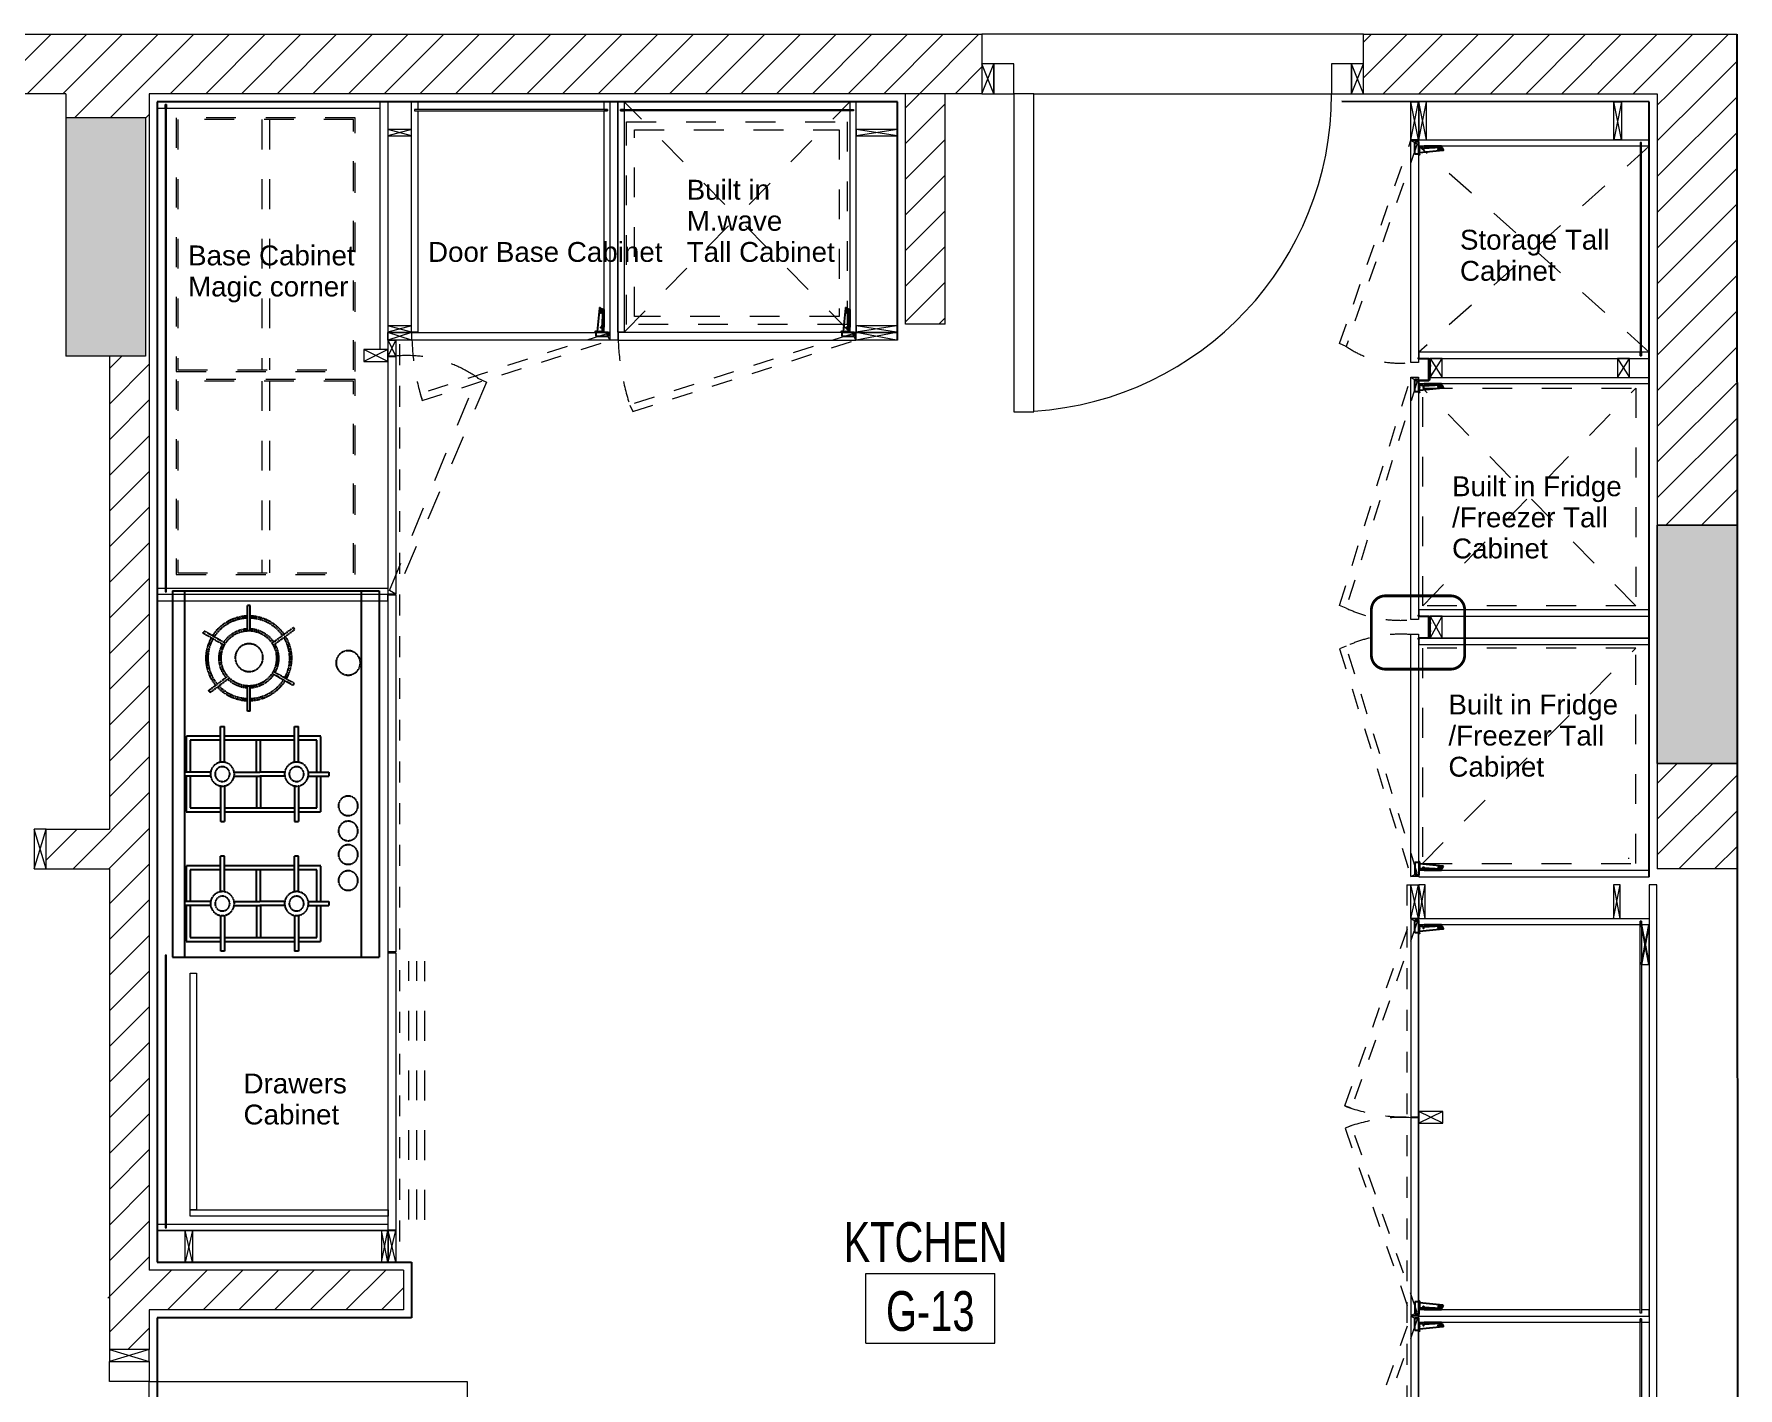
# Model space of a CAD drawing. Header units: millimetres. Extents: x -18512 to 101824, y -95768 to 52898.
# Drawn here: x 21478 to 25766, y -87153 to -83747 of the extents above; entities that cross this region are included whole.
import ezdxf

# ---------------------------------------------------------------- set-up
doc = ezdxf.new("R2010")
doc.units = ezdxf.units.MM
doc.header["$LTSCALE"] = 25
for name, pattern in [('Dash 3mm', [6, 3, -3]), ('DASHED2', [0.375, 0.25, -0.125]), ('HIDDEN2', [4.7625, 3.175, -1.5875])]:
    doc.linetypes.add(name, pattern=pattern)
doc.layers.get('0').update_dxf_attribs({"color": 254, "lineweight": 0})
for name, color, linetype, lineweight in [('-cabinets', 3, 'Continuous', 9), ('-dotted line', 1, 'HIDDEN2', 0), ('_FW_WALL_EXISTING', 150, 'Continuous', 25), ('A-AREA-IDEN', 2, 'Continuous', 9), ('A-DOOR', 31, 'Continuous', 18), ('Archi-frame', 253, 'Continuous', 9), ('FIXTURES', 8, 'Continuous', 0), ('I-WALL', 2, 'Continuous', 9), ('Ishtar Furniture', 3, 'Continuous', 25), ('S-COLS', 6, 'Continuous', 9)]:
    doc.layers.add(name, color=color, linetype=linetype, lineweight=lineweight)
for name, color, linetype in [('-dimensions', 7, 'Continuous'), ('-finishing', 1, 'Continuous'), ('-fixtures', 1, 'Continuous'), ('APPLIANCES', 1, 'Continuous'), ('AR WALL HATCH', 8, 'Continuous'), ('DETAIL MARK', 7, 'Continuous'), ('TEXT', 3, 'Continuous')]:
    doc.layers.add(name, color=color, linetype=linetype)
doc.styles.add('ARIAL', font='arial.ttf')
doc.styles.add('Arial Narrow_4', font='fi_9001f.ttf', dxfattribs={"width": 0.75, "height": 147.492401})
pattern_1 = [(45, (15109.02, -8529), (-44.90128, 44.90128), [])]

# ---------------------------------------------------------------- blocks, each defined once
blk = doc.blocks.new('E  Naga_Single double acting - NAGA- Kitchen Door _WD03_-8965995-GROUND FLOOR PLAN')
at = {"layer": 'A-DOOR', "lineweight": 18}
for p, q in [((400, 875), (349, 875)), ((349, 875), (349, 75)), ((400, 75), (400, 875)), ((349, 75), (400, 75))]:
    blk.add_line(p, q, dxfattribs=at)
at = {"layer": 'A-DOOR'}
for p, q in [((-400, 75), (-450, 75)), ((-450, 75), (-450, 0)), ((-400, 0), (-400, 75)), ((450, 75), (400, 75)), ((400, 75), (400, 0)), ((450, 0), (450, 75)), ((-450, 0), (-400, 0)), ((400, 0), (450, 0))]:
    blk.add_line(p, q, dxfattribs=at)
blk.add_arc((400, 75), 800, 93.6551, 180, dxfattribs=at)
blk = doc.blocks.new('E  Naga_Single double acting - NAGA- Kitchen Door _WD03_-8965996-GROUND FLOOR PLAN')
at = {"layer": 'A-DOOR', "lineweight": 18}
for p, q in [((400, 800), (349, 800)), ((349, 800), (349, 0)), ((400, 0), (400, 800)), ((349, 0), (400, 0))]:
    blk.add_line(p, q, dxfattribs=at)
at = {"layer": 'A-DOOR'}
for p, q in [((-400, 0), (-450, 0)), ((-450, 0), (-450, -100)), ((-400, -100), (-400, 0)), ((450, 0), (400, 0)), ((400, 0), (400, -100)), ((450, -100), (450, 0)), ((-450, -100), (-400, -100)), ((400, -100), (450, -100))]:
    blk.add_line(p, q, dxfattribs=at)
blk.add_arc((400, 0), 800, 93.6551, 180, dxfattribs=at)
blk = doc.blocks.new('M_NAGA Room Tag - Room Tag-1756429-GROUND FLOOR PLAN')
at = {"layer": 'A-AREA-IDEN'}
for p, q in [((-3.25, 1.75), (-3.25, -1.75)), ((-3.25, 1.75), (3.25, 1.75)), ((3.25, 1.75), (3.25, -1.75)), ((-3.25, -1.75), (3.25, -1.75))]:
    blk.add_line(p, q, dxfattribs=at)
blk = doc.blocks.new('hoop1')
at = {"layer": '-fixtures', "color": 8, "linetype": 'DASHED2', "ltscale": 0.2}
for p, q in [((-520, 461), (0, 461)), ((-520, -461), (-520, 461)), ((-490, -461), (-490, 461)), ((-399.5, 356), (-399.5, 445.9)), ((-389.5, 445.9), (-399.5, 445.9)), ((-389.5, 356), (-389.5, 445.9)), ((-212.9, 356), (-212.9, 445.9)), ((-202.9, 445.9), (-212.9, 445.9)), ((-202.9, 356), (-202.9, 445.9)), ((-45, -461), (-45, 461)), ((0, -461), (0, 461)), ((-309, 330.8), (-309, 410.9)), ((-299, 330.8), (-299, 410.9)), ((-424.2, 330.9), (-490, 330.9)), ((-424.2, 320.9), (-490, 320.9)), ((-364.9, 330.9), (-299.6, 330.9)), ((-364.9, 320.9), (-299.6, 320.9)), ((-309, 320.9), (-309, 240.8)), ((-237.6, 330.9), (-300, 330.9)), ((-237.6, 320.9), (-300, 320.9)), ((-299, 320.9), (-299, 240.8)), ((-178.3, 330.9), (-126.7, 330.9)), ((-178.3, 320.9), (-126.7, 320.9)), ((-126.7, 320.9), (-126.7, 330.9)), ((-399.5, 295.8), (-399.5, 205.8)), ((-389.5, 295.8), (-389.5, 205.8)), ((-212.9, 295.8), (-212.9, 205.8)), ((-202.9, 295.8), (-202.9, 205.8)), ((-399.5, 205.8), (-389.5, 205.8)), ((-212.9, 205.8), (-202.9, 205.8)), ((-399.5, 30.2), (-399.5, 120.2)), ((-389.5, 120.2), (-399.5, 120.2)), ((-389.5, 30.2), (-389.5, 120.2)), ((-212.9, 30.2), (-212.9, 120.2)), ((-202.9, 120.2), (-212.9, 120.2)), ((-202.9, 30.2), (-202.9, 120.2)), ((-309, 5), (-309, 85.2)), ((-299, 5), (-299, 85.2)), ((-424.2, 5.1), (-490, 5.1)), ((-364.9, 5.1), (-299.6, 5.1)), ((-237.6, 5.1), (-300, 5.1)), ((-178.3, 5.1), (-126.7, 5.1)), ((-126.7, -4.9), (-126.7, 5.1)), ((-424.2, -4.9), (-490, -4.9)), ((-399.5, -30), (-399.5, -119.9)), ((-389.5, -30), (-389.5, -119.9)), ((-364.9, -4.9), (-299.6, -4.9)), ((-309, -4.9), (-309, -84.9)), ((-237.6, -4.9), (-300, -4.9)), ((-299, -4.9), (-299, -84.9)), ((-212.9, -30), (-212.9, -119.9)), ((-202.9, -30), (-202.9, -119.9)), ((-178.3, -4.9), (-126.7, -4.9)), ((-399.5, -119.9), (-389.5, -119.9)), ((-212.9, -119.9), (-202.9, -119.9)), ((-331, -157.8), (-331, -221.5)), ((-325, -157.8), (-331, -157.8)), ((-325, -157.8), (-325, -221.5)), ((-429, -210.1), (-381.3, -246.2)), ((-425.1, -205.4), (-377.2, -241.7)), ((-217, -223), (-269.7, -253.1)), ((-214, -228.2), (-266.6, -258.2)), ((-389.7, -323.4), (-442.9, -354.2)), ((-386.7, -328.6), (-439.9, -359.5)), ((-269.7, -329.1), (-216.1, -368.6)), ((-266.6, -324), (-212.8, -363.6)), ((-331, -360.7), (-331, -423.7)), ((-325, -360.7), (-325, -423.7)), ((-325, -423.7), (-331, -423.7)), ((-520, -461), (0, -461))]:
    blk.add_line(p, q, dxfattribs=at)
for points in [[(-485.6, 330.9), (-485.6, 420.9), (-399.5, 420.9)], [(-475.6, 330.9), (-475.6, 410.9), (-399.5, 410.9)], [(-389.5, 420.9), (-212.9, 420.9)], [(-389.5, 410.9), (-212.9, 410.9)], [(-202.9, 420.9), (-146.7, 420.9), (-146.7, 330.9)], [(-202.9, 410.9), (-156.7, 410.9), (-156.7, 330.9)], [(-399.5, 230.8), (-485.6, 230.8), (-485.6, 320.9)], [(-399.5, 240.8), (-475.6, 240.8), (-475.6, 320.9)], [(-156.7, 320.9), (-156.7, 240.8), (-202.9, 240.8)], [(-146.7, 320.9), (-146.7, 230.8), (-202.9, 230.8)], [(-212.9, 240.8), (-389.5, 240.8)], [(-212.9, 230.8), (-389.5, 230.8)], [(-485.6, 5.1), (-485.6, 95.2), (-399.5, 95.2)], [(-389.5, 95.2), (-212.9, 95.2)], [(-202.9, 95.2), (-146.7, 95.2), (-146.7, 5.1)], [(-475.6, 5.1), (-475.6, 85.2), (-399.5, 85.2)], [(-389.5, 85.2), (-212.9, 85.2)], [(-202.9, 85.2), (-156.7, 85.2), (-156.7, 5.1)], [(-399.5, -94.9), (-485.6, -94.9), (-485.6, -4.9)], [(-399.5, -84.9), (-475.6, -84.9), (-475.6, -4.9)], [(-156.7, -4.9), (-156.7, -84.9), (-202.9, -84.9)], [(-146.7, -4.9), (-146.7, -94.9), (-202.9, -94.9)], [(-212.9, -84.9), (-389.5, -84.9)], [(-212.9, -94.9), (-389.5, -94.9)]]:
    blk.add_lwpolyline(points, dxfattribs=at)
for points in [[(-394.5, 295.8), (-394.5, 295.8), (-394.5, 295.8), (-394.5, 295.8)], [(-207.9, 295.8), (-207.9, 295.8), (-207.9, 295.8), (-207.9, 295.8)], [(-394.5, -30), (-394.5, -30), (-394.5, -30), (-394.5, -30)], [(-207.9, -30), (-207.9, -30), (-207.9, -30), (-207.9, -30)]]:
    blk.add_lwpolyline(points, close=True, dxfattribs=at)
for centre, radius in [((-394.5, 325.9), 30.1), ((-394.5, 325.9), 18.5), ((-207.9, 325.9), 30.1), ((-207.9, 325.9), 18.5), ((-77.9, 268), 24.5), ((-77.9, 202.6), 24.5), ((-77.9, 143.2), 24.5), ((-77.9, 80), 24.5), ((-394.5, 0.1), 30.1), ((-394.5, 0.1), 18.5), ((-207.9, 0.1), 30.1), ((-207.9, 0.1), 18.5), ((-77.9, -279.6), 30.6), ((-327.3, -292.8), 34.9)]:
    blk.add_circle(centre, radius, dxfattribs=at)
for centre, radius, start, end in [((-333.3, -286.1), 122.2, 138.6986, 141.5155), ((-328, -291.1), 107.2, 91.6039, 137.7124), ((-328, -291.1), 102.2, 91.6824, 137.4551), ((-328, -291.1), 107.2, 31.9308, 88.3961), ((-328, -291.1), 102.2, 32.0362, 88.3176), ((-328, -291.1), 107.2, 140.9266, 181.6039), ((-328, -291.1), 102.2, 140.8273, 181.6824), ((-328, -291.1), 74.7, 140.042, 182.3029), ((-328, -291.1), 69.7, 87.5317, 182.4683), ((-328, -291.1), 74.7, 92.3029, 135.417), ((-328, -291.1), 74.7, 32.8692, 87.6971), ((-328, -291.1), 69.7, 357.5317, 87.5317), ((-328, -291.1), 74.7, 357.6971, 28.263), ((-328, -291.1), 102.2, 358.3176, 28.6713), ((-328, -291.1), 107.2, 358.3961, 28.7229), ((-320.8, -287.5), 122.2, 29.0515, 31.8652), ((-328, -291.1), 107.2, 181.6039, 208.4015), ((-328, -291.1), 102.2, 181.6824, 208.3341), ((-328, -291.1), 74.7, 182.3029, 207.8014), ((-328, -291.1), 69.7, 182.4683, 272.4683), ((-328, -291.1), 69.7, 272.4683, 357.5317), ((-328, -291.1), 74.7, 331.2693, 357.6971), ((-328, -291.1), 102.2, 329.0199, 358.3176), ((-328, -291.1), 107.2, 328.7361, 358.3961), ((-328, -291.1), 74.7, 212.4073, 267.6971), ((-328, -291.1), 74.7, 272.3029, 326.6381), ((-335.4, -296.2), 122.2, 208.3719, 211.1854), ((-328, -291.1), 107.2, 211.6093, 268.3961), ((-328, -291.1), 102.2, 211.6989, 268.3176), ((-328, -291.1), 102.2, 271.6824, 325.6453), ((-328, -291.1), 107.2, 271.6039, 325.5198), ((-316.1, -298.3), 122.2, 324.8649, 327.6831)]:
    blk.add_arc(centre, radius, start, end, dxfattribs=at)
blk = doc.blocks.new('FULL OVERLAY HINGE')
at = {"color": 252, "ltscale": 10}
for p, q in [((-8.7, 4.1), (-8.7, -7.6)), ((-6.5, 2.9), (-6.5, -7.6)), ((-6.5, -0.6), (-8.7, -0.6)), ((-6.5, -4.3), (-8.7, -4.3)), ((-7.7, -8.6), (-7.5, -8.6))]:
    blk.add_line(p, q, dxfattribs=at)
at = {"layer": 'Ishtar Furniture', "color": 252, "ltscale": 10}
for p, q in [((-11, 3.8), (-17, -55)), ((-4, 1.4), (-9.5, 4.6)), ((0, 0), (-3, 0)), ((0, 0), (0, -44)), ((-7.7, -8.6), (-7.5, -8.6)), ((-3, -0.3), (-5.5, -47)), ((-3, -0.3), (-3, -44)), ((-22, -56), (-22, -57)), ((-22, -57), (-5, -57)), ((-22, -57), (11, -57)), ((-21, -55), (-10, -55)), ((-20, -57), (-20, -67)), ((-20, -67), (11, -67)), ((-17, -55), (-4, -55)), ((-9, -56), (-9, -57)), ((-5.5, -47), (-4, -47)), ((-5.3, -44), (-3, -44)), ((-4, -47), (-4, -55)), ((0, -44), (-3, -44)), ((11, -57), (11, -67))]:
    blk.add_line(p, q, dxfattribs=at)
blk.add_circle((-7.4, -45.2), 1, dxfattribs=at)
for centre, radius, start, end in [((-10, 3.7), 1, 60.2447, 176.5754), ((-5, -0.3), 2, 0, 60.2447), ((-7.7, -7.6), 1, 180, 270), ((-7.5, -7.6), 1, 270, 360), ((-21, -56), 1, 90, 180), ((-10, -56), 1, 0, 90)]:
    blk.add_arc(centre, radius, start, end, dxfattribs=at)

msp = doc.modelspace()

# ---------------------------------------------------------------- hatches: boundary and pattern name
at = {"layer": 'AR WALL HATCH', "lineweight": 5, "ltscale": 25}
h = msp.add_hatch(dxfattribs=at)
h.set_pattern_fill('ANSI31', color=256, scale=20, style=0)
h.set_pattern_definition(pattern_1)
h.paths.add_polyline_path([(24823.4, -83897.4), (24823.4, -83747.4), (25762.9, -83747.4), (25762.9, -83897.4)])
h.paths.add_polyline_path([(23863.4, -83747.4), (23863.4, -83897.4), (20488.1, -83897.4), (20488.1, -83747.4)])
h = msp.add_hatch(dxfattribs=at)
h.set_pattern_fill('ANSI31', color=256, scale=20, style=0)
h.set_pattern_definition(pattern_1)
h.paths.add_polyline_path([(21768.1, -83897.4), (21768.1, -83957.4), (21558.1, -83957.4), (21558.1, -83897.4)])
h = msp.add_hatch(dxfattribs=at)
h.set_pattern_fill('ANSI31', color=256, scale=20, style=0)
h.set_pattern_definition(pattern_1)
h.paths.add_polyline_path([(23670.8, -83897.4), (23770.8, -83897.4), (23770.8, -84477.4), (23670.8, -84477.4), (23670.8, -83926)])
h = msp.add_hatch(dxfattribs=at)
h.set_pattern_fill('ANSI31', color=256, scale=20, style=0)
h.set_pattern_definition(pattern_1)
h.paths.add_polyline_path([(25762.9, -83897.4), (25762.9, -84982.4), (25562.9, -84982.4), (25562.9, -83897.4)], flags=0)
h.paths.add_polyline_path([(25762.9, -85582.4), (25762.9, -85847.4), (25562.9, -85847.4), (25562.9, -85582.4)], flags=0)
h = msp.add_hatch(dxfattribs=at)
h.set_pattern_fill('ANSI31', color=256, scale=20, style=0)
h.set_pattern_definition(pattern_1)
h.paths.add_polyline_path([(21758.1, -84557.4), (21768.1, -84557.4), (21768.1, -87056.9), (21668.1, -87056.9), (21668.1, -86752.1), (21668.1, -86780.5), (21668.1, -86849.5), (21668.1, -86846.9), (21663.1, -86946.9), (21668.1, -87001.9), (21668.1, -86604.8), (21668.1, -86652.1), (21668.1, -85847.4), (21548.1, -85847.4), (21523.1, -85847.4), (21508.1, -85847.4), (21557, -85847.4), (21557.7, -85847.4), (21508.1, -85847.4), (21508.1, -85747.4), (21668.1, -85747.4), (21668.1, -84557.4)])
h = msp.add_hatch(dxfattribs=at)
h.set_pattern_fill('ANSI31', color=256, scale=20, style=0)
h.set_pattern_definition(pattern_1)
h.paths.add_polyline_path([(21768.1, -86856.9), (22408.1, -86856.9), (22408.1, -86956.9), (21768.1, -86956.9)])
at = {"layer": 'S-COLS', "lineweight": 5}
for points in [[(21658.1, -83957.4), (21758.1, -83957.4), (21758.1, -84557.4), (21558.1, -84557.4), (21558.1, -83957.4)], [(25762.9, -84982.4), (25762.9, -85582.4), (25562.9, -85582.4), (25562.9, -84982.4)]]:
    msp.add_hatch(color=252, dxfattribs=at).paths.add_polyline_path(points, flags=0)

# ---------------------------------------------------------------- linework, layer by layer
at = {"layer": '-cabinets'}
for p, q in [((22368.1, -83933.4), (22368.1, -86093.5)), ((24962.9, -84547.4), (24962.9, -83963.4)), ((22963.1, -84497.4), (23531.1, -84497.4)), ((24962.9, -85211.4), (24962.9, -84623.4)), ((22368.1, -85157.4), (21788.1, -85157.4)), ((21788.1, -85173.4), (22368.1, -85173.4)), ((22368.1, -85173.4), (22368.1, -85157.4)), ((24962.9, -85211.4), (25542.9, -85211.4)), ((24962.9, -85211.4), (25542.9, -85211.4)), ((24962.9, -85867.4), (24962.9, -85267.4)), ((24962.9, -85283.4), (24962.9, -85267.4)), ((24962.9, -85267.4), (25542.9, -85267.4)), ((24962.9, -86972.4), (24962.9, -85922.4)), ((22368.1, -86109.5), (22368.1, -86705.4)), ((22368.1, -86721.4), (22368.1, -86836.9)), ((21788.1, -86757.4), (22388.1, -86757.4)), ((22388.1, -86757.4), (21788.1, -86757.4)), ((22352.1, -86757.4), (22352.1, -86836.9)), ((22368.1, -86757.4), (22368.1, -86836.9)), ((22369.1, -86757.4), (22369.1, -86836.9)), ((22388.1, -86757.4), (22388.1, -86836.9)), ((24962.9, -88022.4), (24962.9, -86972.4))]:
    msp.add_line(p, q, dxfattribs=at)
at = {"layer": '-cabinets', "color": 1}
for p, q in [((24942.9, -84013.4), (24961.9, -83917.4)), ((24961.9, -84013.4), (24942.9, -83917.4)), ((24962.9, -84013.4), (24981.9, -83917.4)), ((24981.9, -84013.4), (24962.9, -83917.4)), ((25472.9, -83917.4), (25453.9, -84013.4)), ((25472.9, -84013.4), (25453.9, -83917.4)), ((22428.1, -84003.4), (22368.1, -83987.4)), ((22428.1, -83987.4), (22368.1, -84003.4)), ((23650.7, -84003.4), (23547.1, -83987.4)), ((23650.7, -83987.4), (23547.1, -84003.4)), ((22428.1, -84497.4), (22368.1, -84481.4)), ((22428.1, -84481.4), (22368.1, -84497.4)), ((22428.1, -84517.4), (22368.1, -84498.4)), ((22428.1, -84498.4), (22368.1, -84517.4)), ((23648.7, -84497.4), (23547.1, -84481.4)), ((23648.1, -84481.4), (23547.1, -84497.4)), ((23648.7, -84517.4), (23547.1, -84498.4)), ((23648.7, -84498.4), (23547.1, -84517.4)), ((22388.1, -84557.4), (22369.1, -84517.4)), ((22369.1, -84557.4), (22388.1, -84517.4)), ((24942.9, -85972.4), (24961.9, -85887.4)), ((24961.9, -85972.4), (24942.9, -85887.4)), ((24962.9, -85972.4), (24978.9, -85887.4)), ((24978.9, -85972.4), (24962.9, -85887.4)), ((25452.8, -85972.4), (25469.9, -85887.4)), ((25469.9, -85972.4), (25453.9, -85887.4)), ((25022.9, -86457.5), (24962.9, -86487.5)), ((21877.1, -86757.4), (21858.1, -86836.9)), ((21877.1, -86836.9), (21858.1, -86757.4)), ((22368.1, -86836.9), (22352.1, -86757.4)), ((22352.1, -86836.9), (22368.1, -86757.4)), ((22388.1, -86836.9), (22369.1, -86757.4)), ((22369.1, -86836.9), (22388.1, -86757.4))]:
    msp.add_line(p, q, dxfattribs=at)
at = {"layer": '-cabinets'}
for points in [[(21811.3, -83933.4), (22349.1, -83933.4), (22349.1, -83917.4), (21788.1, -83917.4), (21788.1, -83933.4), (21808.1, -83933.4), (21808.1, -83924.4), (21811.3, -83924.4), (21811.3, -83933.4)], [(22444.1, -83940.6), (22444.1, -84497.4), (22428.1, -84497.4), (22428.1, -83917.4), (22444.1, -83917.4), (22444.1, -83937.4), (22435.1, -83937.4), (22435.1, -83940.6), (22444.1, -83940.6)], [(22912.1, -83940.6), (22912.1, -84497.4), (22928.1, -84497.4), (22928.1, -83917.4), (22912.1, -83917.4), (22912.1, -83937.4), (22921.1, -83937.4), (22921.1, -83940.6), (22912.1, -83940.6)], [(22947.1, -83940.6), (22947.1, -84517.4), (22928.1, -84517.4), (22928.1, -83917.4), (22947.1, -83917.4), (22947.1, -83937.4), (22947.1, -83937.4), (22947.1, -83940.6), (22947.1, -83940.6)], [(22963.1, -83940.6), (22963.1, -84497.4), (22947.1, -84497.4), (22947.1, -83917.4), (22963.1, -83917.4), (22963.1, -83937.4), (22954.1, -83937.4), (22954.1, -83940.6), (22963.1, -83940.6)], [(23531.1, -83940.6), (23531.1, -84497.4), (23547.1, -84497.4), (23547.1, -83917.4), (23531.1, -83917.4), (23531.1, -83937.4), (23540.1, -83937.4), (23540.1, -83940.6), (23531.1, -83940.6)], [(25519.7, -84029.4), (24962.9, -84029.4), (24962.9, -84013.4), (25542.9, -84013.4), (25542.9, -84029.4), (25522.9, -84029.4), (25522.9, -84020.4), (25519.7, -84020.4), (25519.7, -84029.4)], [(25519.7, -84547.4), (24962.9, -84547.4), (24962.9, -84563.4), (25542.9, -84563.4), (25542.9, -84547.4), (25522.9, -84547.4), (25522.9, -84556.4), (25519.7, -84556.4), (25519.7, -84547.4)], [(25519.7, -84627.4), (24962.9, -84627.4), (24962.9, -84619.4)], [(24989.4, -84611.4), (25542.9, -84611.4), (25542.9, -84627.4), (25522.9, -84627.4), (25522.9, -84627.4), (25519.7, -84627.4), (25519.7, -84627.4)], [(21811.3, -85141.4), (22368.1, -85141.4), (22368.1, -85157.4), (21788.1, -85157.4), (21788.1, -85141.4), (21808.1, -85141.4), (21808.1, -85150.4), (21811.3, -85150.4), (21811.3, -85141.4)], [(25519.7, -85195.4), (24962.9, -85195.4), (24962.9, -85211.4), (25542.9, -85211.4), (25542.9, -85195.4), (25522.9, -85195.4), (25522.9, -85195.4), (25519.7, -85195.4), (25519.7, -85195.4)], [(25519.7, -85267.4), (24962.9, -85267.4), (24962.9, -85283.4), (25542.9, -85283.4), (25542.9, -85267.4), (25522.9, -85267.4), (25522.9, -85267.4), (25519.7, -85267.4), (25519.7, -85267.4)], [(25519.7, -85851.4), (24962.9, -85851.4), (24962.9, -85867.4), (25542.9, -85867.4), (25542.9, -85851.4), (25522.9, -85851.4), (25522.9, -85851.4), (25519.7, -85851.4), (25519.7, -85851.4)], [(25519.7, -85988.4), (24962.9, -85988.4), (24962.9, -85972.4), (25542.9, -85972.4), (25542.9, -85988.4), (25522.9, -85988.4), (25522.9, -85979.4), (25519.7, -85979.4), (25519.7, -85988.4)], [(21811.3, -86741.4), (22368.1, -86741.4), (22368.1, -86757.4), (21788.1, -86757.4), (21788.1, -86741.4), (21808.1, -86741.4), (21808.1, -86750.4), (21811.3, -86750.4), (21811.3, -86741.4)], [(25519.7, -86956.4), (24962.9, -86956.4), (24962.9, -86972.4), (25542.9, -86972.4), (25542.9, -86956.4), (25522.9, -86956.4), (25522.9, -86965.4), (25519.7, -86965.4), (25519.7, -86956.4)], [(25519.7, -86988.4), (24962.9, -86988.4), (24962.9, -86972.4), (25542.9, -86972.4), (25542.9, -86988.4), (25522.9, -86988.4), (25522.9, -86979.4), (25519.7, -86979.4), (25519.7, -86988.4)]]:
    msp.add_lwpolyline(points, dxfattribs=at)
at = {"layer": '-cabinets', "color": 1}
for points in [[(21808.1, -83924.4), (21808.1, -85150.4), (21811.3, -85150.4), (21811.3, -83924.4), (21808.1, -83924.4)], [(22435.1, -83940.6), (22921.1, -83940.6), (22921.1, -83937.4), (22435.1, -83937.4), (22435.1, -83940.6)], [(23540.1, -83940.6), (22954.1, -83940.6), (22954.1, -83937.4), (23540.1, -83937.4), (23540.1, -83940.6)], [(25519.7, -84020.4), (25519.7, -84556.4), (25522.9, -84556.4), (25522.9, -84020.4), (25519.7, -84020.4)], [(25522.9, -85979.4), (25522.9, -86965.4), (25519.7, -86965.4), (25519.7, -85979.4), (25522.9, -85979.4)], [(21808.1, -86064.4), (21808.1, -86750.4), (21811.3, -86750.4), (21811.3, -86064.4), (21808.1, -86064.4)], [(25522.9, -86979.4), (25522.9, -87965.4), (25519.7, -87965.4), (25519.7, -86979.4), (25522.9, -86979.4)]]:
    msp.add_lwpolyline(points, close=True, dxfattribs=at)
at = {"layer": '-cabinets'}
for points in [[(22368.1, -83917.4), (22368.1, -84540.7), (22349.1, -84540.7), (22349.1, -83917.4)], [(24942.9, -83917.4), (24961.9, -83917.4), (24961.9, -84013.4), (24942.9, -84013.4)], [(24981.9, -83917.4), (24962.9, -83917.4), (24962.9, -84013.4), (24981.9, -84013.4)], [(25453.9, -84013.4), (25453.9, -83917.4), (25472.9, -83917.4), (25472.9, -84013.4)], [(22368.1, -83987.4), (22368.1, -84003.4), (22428.1, -84003.4), (22428.1, -83987.4)], [(23547.1, -83987.4), (23547.1, -84003.4), (23650.7, -84003.4), (23650.7, -83987.4)], [(24942.9, -84573.4), (24942.9, -84014.4), (24961.9, -84014.4), (24961.9, -84573.4)], [(22368.1, -84481.4), (22368.1, -84497.4), (22428.1, -84497.4), (22428.1, -84481.4)], [(22368.1, -84517.4), (22368.1, -84498.4), (22428.1, -84498.4), (22428.1, -84517.4)], [(22927.1, -84517.4), (22429.1, -84517.4), (22429.1, -84498.4), (22927.1, -84498.4)], [(22948.1, -84517.4), (23546.1, -84517.4), (23546.1, -84498.4), (22948.1, -84498.4)], [(23547.1, -84481.4), (23547.1, -84497.4), (23650.7, -84497.4), (23650.7, -84481.4)], [(23547.1, -84517.4), (23547.1, -84498.4), (23650.7, -84498.4), (23650.7, -84517.4)], [(22308.1, -84540.7), (22308.1, -84570.7), (22368.1, -84570.7), (22368.1, -84540.7)], [(22388.1, -84557.4), (22369.1, -84557.4), (22369.1, -84517.4), (22388.1, -84517.4)], [(22388.1, -84558.4), (22388.1, -85156.4), (22369.1, -85156.4), (22369.1, -84558.4)], [(24991.4, -84599.4), (24991.4, -84611.4), (25021.4, -84611.4), (25021.4, -84563.4), (24991.4, -84563.4)], [(25462.9, -84609.4), (25462.9, -84611.4), (25492.9, -84611.4), (25492.9, -84563.4), (25462.9, -84563.4)], [(24942.9, -85220.4), (24942.9, -84610.4), (24961.9, -84610.4), (24961.9, -85220.4)], [(22388.1, -85158.4), (22388.1, -86056.4), (22369.1, -86056.4), (22369.1, -85158.4)], [(24991.4, -85247.4), (24991.4, -85267.4), (25021.4, -85267.4), (25021.4, -85211.4), (24991.4, -85211.4)], [(24942.9, -85866.4), (24942.9, -85257.4), (24961.9, -85257.4), (24961.9, -85866.4)], [(24942.9, -85887.4), (24961.9, -85887.4), (24961.9, -85972.4), (24942.9, -85972.4)], [(24978.9, -85887.4), (24962.9, -85887.4), (24962.9, -85972.4), (24978.9, -85972.4)], [(25469.9, -85887.4), (25452.8, -85887.4), (25452.8, -85972.4), (25469.9, -85972.4)], [(25542.9, -88056.9), (25561.9, -88056.9), (25561.9, -85887.4), (25542.9, -85887.4)], [(24942.9, -86471.4), (24961.9, -86471.4), (24961.9, -85973.4), (24942.9, -85973.4)], [(25542.9, -86088.4), (25542.9, -85988.4), (25522.9, -85988.4), (25522.9, -86088.4)], [(22388.1, -86058.4), (22388.1, -86756.4), (22369.1, -86756.4), (22369.1, -86058.4)], [(21887.1, -86705.4), (21871.1, -86705.4), (21871.1, -86109.5), (21887.1, -86109.5)], [(24942.9, -86971.4), (24961.9, -86971.4), (24961.9, -86473.4), (24942.9, -86473.4)], [(24962.9, -86457.5), (24962.9, -86487.5), (25022.9, -86487.5), (25022.9, -86457.5)], [(21871.1, -86721.4), (21871.1, -86705.4), (22369.1, -86705.4), (22369.1, -86721.4)], [(21858.1, -86836.9), (21858.1, -86757.4), (21877.1, -86757.4), (21877.1, -86836.9)], [(24942.9, -87470.4), (24961.9, -87470.4), (24961.9, -86972.4), (24942.9, -86972.4)]]:
    msp.add_lwpolyline(points, close=True, dxfattribs=at)
at = {"layer": '-cabinets', "color": 1}
for points in [[(22368.1, -84540.7), (22308.1, -84570.7)], [(22368.1, -84570.7), (22308.1, -84540.7)], [(24991.4, -84611.4), (25021.4, -84563.4)], [(24991.4, -84563.4), (25021.4, -84611.4)], [(25462.9, -84611.4), (25492.9, -84563.4)], [(25462.9, -84563.4), (25492.9, -84611.4)], [(24991.4, -85267.4), (25021.4, -85211.4)], [(24991.4, -85211.4), (25021.4, -85267.4)], [(25022.9, -86487.5), (24962.9, -86457.5)]]:
    msp.add_lwpolyline(points, dxfattribs=at)
at = {"layer": '-dimensions', "color": 1}
for p, q in [((25542.9, -86088.4), (25522.9, -85988.4)), ((25522.9, -86088.4), (25542.9, -85988.4)), ((21788.1, -86976.9), (21788.1, -87040.9))]:
    msp.add_line(p, q, dxfattribs=at)
at = {"layer": '-dotted line', "linetype": 'Dash 3mm'}
for p, q in [((23531.1, -84497.4), (22963.1, -83917.4)), ((22963.1, -84497.4), (23531.1, -83917.4)), ((25542.9, -84547.4), (24962.9, -84029.4)), ((25542.9, -84029.4), (24962.9, -84547.4)), ((24972.7, -85185.8), (25508.6, -84637.8)), ((25508.6, -85185.8), (24972.7, -84637.8)), ((24971.7, -85834.1), (25508.6, -85292.4)), ((22421.1, -86729.4), (22421.1, -86079.4)), ((22441.1, -86729.4), (22441.1, -86079.4)), ((22461.1, -86730), (22461.1, -86079.4))]:
    msp.add_line(p, q, dxfattribs=at)
at = {"layer": '-dotted line', "linetype": 'Dash 3mm', "ltscale": 0.7}
for p, q in [((22398.1, -84527.4), (22398.1, -86836.9)), ((24932.9, -85887.4), (24942.9, -85887.4)), ((24932.9, -85887.4), (24932.9, -88066.9))]:
    msp.add_line(p, q, dxfattribs=at)
at = {"layer": '-dotted line', "linetype": 'Dash 3mm'}
for points in [[(22285.9, -83958.4), (21835.9, -83958.4), (21835.9, -84596.4), (22285.9, -84596.4)], [(22281.9, -83962.4), (21839.9, -83962.4), (21839.9, -84592.4), (22281.9, -84592.4)], [(23524.2, -84478), (22968.8, -84478), (22968.8, -83968), (23524.2, -83968)], [(23504.2, -84458), (22988.8, -84458), (22988.8, -83988), (23504.2, -83988)], [(22285.9, -84616.4), (21835.9, -84616.4), (21835.9, -85107.1), (22285.9, -85107.1)], [(22281.9, -84620.4), (21839.9, -84620.4), (21839.9, -85103.1), (22281.9, -85103.1)], [(22372.4, -85147.5), (22593.1, -84611.8), (22616.9, -84622.8), (22388.1, -85156.4)], [(24972.7, -85185.8), (24972.7, -84637.8), (25508.6, -84637.8), (25508.6, -85185.8)], [(24971.7, -85292.4), (24971.7, -85834.1), (25508.6, -85834.1), (25508.6, -85292.4)]]:
    msp.add_lwpolyline(points, close=True, dxfattribs=at)
for points in [[(22050.9, -83962.4), (22050.9, -84592.4)], [(22070.9, -83962.4), (22070.9, -84592.4)], [(22050.9, -84620.4), (22050.9, -85103.1)], [(22070.9, -84620.4), (22070.9, -85103.1)]]:
    msp.add_lwpolyline(points, dxfattribs=at)
at = {"layer": '-dotted line', "linetype": 'Dash 3mm', "ltscale": 0.7}
for points in [[(24959.1, -84023.5), (24779.6, -84533.2), (24763.4, -84525.5), (24942.9, -84014.4)], [(22919.4, -84501.1), (22449.9, -84652), (22455, -84669), (22927.1, -84517.4)], [(23538.4, -84501.1), (22977.2, -84680.6), (22984.9, -84696.9), (23546.1, -84517.4)], [(24959.1, -84620.1), (24779.6, -85191.2), (24763.4, -85184.5), (24942.9, -84610.4)], [(24959.1, -85858.6), (24779.6, -85287.5), (24763.4, -85294.2), (24942.9, -85866.4)], [(24959.1, -85981.1), (24793, -86449.6), (24777, -86443.9), (24942.9, -85973.4)], [(24959.1, -86963.6), (24793, -86494), (24777.2, -86499.7), (24942.9, -86971.4)], [(24959.1, -86980.1), (24793, -87448.6), (24777, -87442.9), (24942.9, -86972.4)]]:
    msp.add_lwpolyline(points, close=True, dxfattribs=at)
for centre, radius, start, end in [((22991.7, -84499.2), 562.9, 181.8503, 197.5647), ((23541, -84495.9), 593.3, 182.0761, 198.1444), ((24914, -84341.8), 233.4, 234.8298, 277.1007), ((24916, -84906.2), 316, 244.4279, 274.8758), ((24918.1, -85587.3), 330.3, 85.7041, 114.7994), ((24929.1, -86039.5), 432.1, 249.3952, 271.8314), ((24921.5, -86873.8), 401, 86.9497, 111.097)]:
    msp.add_arc(centre, radius, start, end, dxfattribs=at)
at = {"layer": '-dotted line', "linetype": 'Dash 3mm'}
msp.add_arc((22416.3, -84867.4), 311.3, 54.999, 95.2035, dxfattribs=at)
at = {"layer": '-finishing'}
for p, q in [((21788.1, -83917.4), (21788.1, -86836.9)), ((23650.7, -83917.4), (21788.1, -83917.4)), ((23650.7, -84517.4), (23650.7, -83917.4)), ((25542.9, -83917.4), (24768.9, -83917.3)), ((25542.9, -85867.4), (25542.9, -83917.4)), ((21788.1, -86836.9), (22428.1, -86836.9)), ((22428.1, -86836.9), (22428.1, -86976.9)), ((21788.1, -86976.9), (21788.1, -88676.9)), ((22428.1, -86976.9), (21788.1, -86976.9))]:
    msp.add_line(p, q, dxfattribs=at)
at = {"layer": '-fixtures'}
for points in [[(24989.4, -84603.4), (24989.4, -84616.3, -0.404353), (24987, -84619.4), (24962.9, -84619.4), (24962.9, -84621.4), (24961.9, -84621.4), (24961.9, -84619.4, -0.414214), (24962.9, -84618.4), (24986.9, -84618.4, 0.39638), (24988.4, -84616.4), (24988.4, -84566.4, 0.414214), (24986.8, -84564.4), (24962.9, -84564.4, -0.414214), (24961.9, -84563.4), (24961.9, -84561.4), (24962.9, -84561.4), (24962.9, -84563.4), (24986.9, -84563.4, -0.414214), (24989.4, -84566.4), (24989.4, -84579.4), (24991.4, -84579.4), (24991.4, -84583.4), (24990.4, -84583.4), (24990.4, -84581.4), (24989.4, -84581.4), (24989.4, -84601.4), (24990.4, -84601.4), (24990.4, -84599.4), (24991.4, -84599.4), (24991.4, -84603.4)], [(24989.4, -85251.4), (24989.4, -85264.3, -0.404353), (24987, -85267.4), (24962.9, -85267.4), (24962.9, -85269.4), (24961.9, -85269.4), (24961.9, -85267.4, -0.414214), (24962.9, -85266.4), (24986.9, -85266.4, 0.39638), (24988.4, -85264.4), (24988.4, -85214.4, 0.414214), (24986.8, -85212.4), (24962.9, -85212.4, -0.414214), (24961.9, -85211.4), (24961.9, -85209.4), (24962.9, -85209.4), (24962.9, -85211.4), (24986.9, -85211.4, -0.414214), (24989.4, -85214.4), (24989.4, -85227.4), (24991.4, -85227.4), (24991.4, -85231.4), (24990.4, -85231.4), (24990.4, -85229.4), (24989.4, -85229.4), (24989.4, -85249.4), (24990.4, -85249.4), (24990.4, -85247.4), (24991.4, -85247.4), (24991.4, -85251.4)]]:
    msp.add_lwpolyline(points, format="xyb", close=True, dxfattribs=at)
at = {"color": 252, "lineweight": 9}
msp.add_line((25492.6, -85821.4), (25489.4, -85821.4), dxfattribs=at)
at = {"layer": '_FW_WALL_EXISTING'}
msp.add_line((25762.9, -83747.4), (25765.9, -88696.9), dxfattribs=at)
at = {"layer": 'A-DOOR'}
for p, q in [((24823.4, -83747.4), (23863.4, -83747.4)), ((23994.4, -83897.4), (24743.4, -83897.4))]:
    msp.add_line(p, q, dxfattribs=at)
at = {"layer": 'Archi-frame', "color": 252}
for points in [[(23893.4, -83822.4), (23863.4, -83822.4), (23863.4, -83897.4), (23893.4, -83897.4)], [(24823.4, -83822.4), (24793.4, -83822.4), (24793.4, -83897.4), (24823.4, -83897.4)], [(21478.1, -85847.4), (21508.1, -85847.4), (21508.1, -85747.4), (21478.1, -85747.4)], [(21768.1, -87056.9), (21668.1, -87056.9), (21668.1, -87086.9), (21768.1, -87086.9)]]:
    msp.add_lwpolyline(points, close=True, dxfattribs=at)
for points in [[(23893.4, -83897.4), (23863.4, -83822.4)], [(23863.4, -83897.4), (23893.4, -83822.4)], [(24823.4, -83897.4), (24793.4, -83822.4)], [(24793.4, -83897.4), (24823.4, -83822.4)], [(21478.1, -85847.4), (21508.1, -85747.4)], [(21508.1, -85847.4), (21478.1, -85747.4)], [(21668.1, -87056.9), (21768.1, -87086.9)], [(21768.1, -87056.9), (21668.1, -87086.9)]]:
    msp.add_lwpolyline(points, dxfattribs=at)
at = {"layer": 'DETAIL MARK', "color": 3, "linetype": 'Dash 3mm', "ltscale": 0.4, "const_width": 7}
msp.add_lwpolyline([(24878.5, -85160.6), (25043.2, -85160.6, -0.414214), (25078.2, -85195.6), (25078.2, -85310, -0.414214), (25043.2, -85345), (24878.5, -85345, -0.414214), (24843.5, -85310), (24843.5, -85195.6, -0.414214)], format="xyb", close=True, dxfattribs=at)
at = {"layer": 'I-WALL'}
for p, q in [((20208.4, -83747.4), (23863.4, -83747.4)), ((23863.4, -83747.4), (23863.4, -83897.4)), ((24823.4, -83747.4), (25762.9, -83747.4)), ((24823.4, -83897.4), (24823.4, -83747.4)), ((25762.9, -83747.4), (25762.9, -85847.4)), ((21558.1, -83897.4), (20388.1, -83897.4)), ((21558.1, -83897.4), (21558.1, -84557.4)), ((21768.1, -83897.4), (21768.1, -86856.9)), ((23863.4, -83897.4), (21768.1, -83897.4)), ((23670.8, -84477.4), (23670.8, -83897.4)), ((23770.8, -84477.4), (23770.8, -83897.4)), ((24813.1, -83897.4), (25562.9, -83897.4)), ((25562.9, -83897.4), (25562.9, -85847.4)), ((23770.8, -84477.4), (23670.8, -84477.4)), ((21668.1, -84557.4), (21668.1, -85747.4)), ((25762.9, -84982.4), (25562.9, -84982.4)), ((25562.9, -85582.4), (25762.9, -85582.4)), ((21498.1, -85747.4), (21498.7, -85747.4)), ((21508.1, -85847.4), (21508.1, -85747.4)), ((21508.1, -85747.4), (21668.1, -85747.4)), ((21508.1, -85847.4), (21668.1, -85847.4)), ((21668.1, -85847.4), (21668.1, -87056.9)), ((25762.9, -85847.4), (25562.9, -85847.4)), ((22408.1, -86856.9), (21768.1, -86856.9)), ((22408.1, -86856.9), (22408.1, -86956.9)), ((22408.1, -86956.9), (21768.1, -86956.9))]:
    msp.add_line(p, q, dxfattribs=at)
for points in [[(21668.1, -84557.4), (21558.1, -84557.4)], [(21768.1, -86956.9), (21768.1, -87056.9), (21668.1, -87056.9)]]:
    msp.add_lwpolyline(points, dxfattribs=at)
at = {"layer": 'S-COLS', "color": 8}
for p, q in [((21558.1, -83957.4), (21558.1, -84557.4)), ((21558.1, -83957.4), (21758.1, -83957.4)), ((21758.1, -83957.4), (21758.1, -84557.4)), ((21758.1, -84557.4), (21558.1, -84557.4)), ((25562.9, -85582.4), (25562.9, -84982.4)), ((25562.9, -84982.4), (25762.9, -84982.4)), ((25762.9, -84982.4), (25762.9, -85582.4)), ((25762.9, -85582.4), (25562.9, -85582.4))]:
    msp.add_line(p, q, dxfattribs=at)

# ---------------------------------------------------------------- block references
at = {"layer": 'A-AREA-IDEN', "lineweight": 18, "xscale": -49.99999999999998, "yscale": 49.99999999999998, "zscale": 49.99999999999998, "rotation": 180}
msp.add_blockref('M_NAGA Room Tag - Room Tag-1756429-GROUND FLOOR PLAN', (23733.7, -86953.2), dxfattribs=at)
at = {"layer": 'A-DOOR', "rotation": 180}
msp.add_blockref('E  Naga_Single double acting - NAGA- Kitchen Door _WD03_-8965995-GROUND FLOOR PLAN', (24343.4, -83822.4), dxfattribs=at)
at = {"layer": 'A-DOOR', "xscale": -1, "rotation": 270}
msp.add_blockref('E  Naga_Single double acting - NAGA- Kitchen Door _WD03_-8965996-GROUND FLOOR PLAN', (21768.1, -87536.9), dxfattribs=at)
at = {"layer": 'APPLIANCES', "color": 1, "xscale": -1, "rotation": 180}
msp.add_blockref('hoop1', (22346.5, -85608.9), dxfattribs=at)
at = {"layer": 'FIXTURES', "ltscale": 10, "xscale": -1, "rotation": 270}
for p in [(25019.9, -84029.4), (25019.9, -84627.4), (25019.9, -85988.4), (25019.9, -86988.4)]:
    msp.add_blockref('FULL OVERLAY HINGE', p, dxfattribs=at)
at = {"layer": 'FIXTURES', "ltscale": 10}
for p in [(22912.1, -84440.4), (23531.1, -84440.4)]:
    msp.add_blockref('FULL OVERLAY HINGE', p, dxfattribs=at)
at = {"layer": 'FIXTURES', "ltscale": 10, "rotation": 269.9999999999999}
for p in [(25019.9, -85851.4), (25019.9, -86956.4)]:
    msp.add_blockref('FULL OVERLAY HINGE', p, dxfattribs=at)

# ---------------------------------------------------------------- texts
at = {"layer": 'A-AREA-IDEN', "lineweight": 18, "char_height": 100, "width": 747, "attachment_point": 8, "line_spacing_factor": 0.968573, "style": 'Arial Narrow_4'}
for s, insert in [('KTCHEN', (23721.4, -86837.5)), ('G-13', (23733.4, -87011.2))]:
    msp.add_mtext(s, dxfattribs=dict(at, insert=insert))
at = {"layer": 'TEXT', "color": 2, "char_height": 50, "width": 578.157, "attachment_point": 7, "line_spacing_factor": 0.938532, "style": 'ARIAL'}
for s, insert in [('Built in \\PM.wave\\PTall Cabinet', (23120.4, -84321.1)), ('Storage Tall Cabinet', (25066.4, -84368.6)), ('\\pxql;Base Cabinet Magic corner\\P\\pq*; ', (21865.6, -84500.7)), ('Door Base Cabinet', (22469.4, -84321.1)), ('Built in Fridge\\P/Freezer Tall Cabinet ', (25046.5, -85067.1)), ('Built in Fridge\\P/Freezer Tall Cabinet ', (25037.3, -85616.1)), ('Drawers\\PCabinet', (22005.2, -86491.2))]:
    msp.add_mtext(s, dxfattribs=dict(at, insert=insert))

doc.saveas('drawing.dxf')
